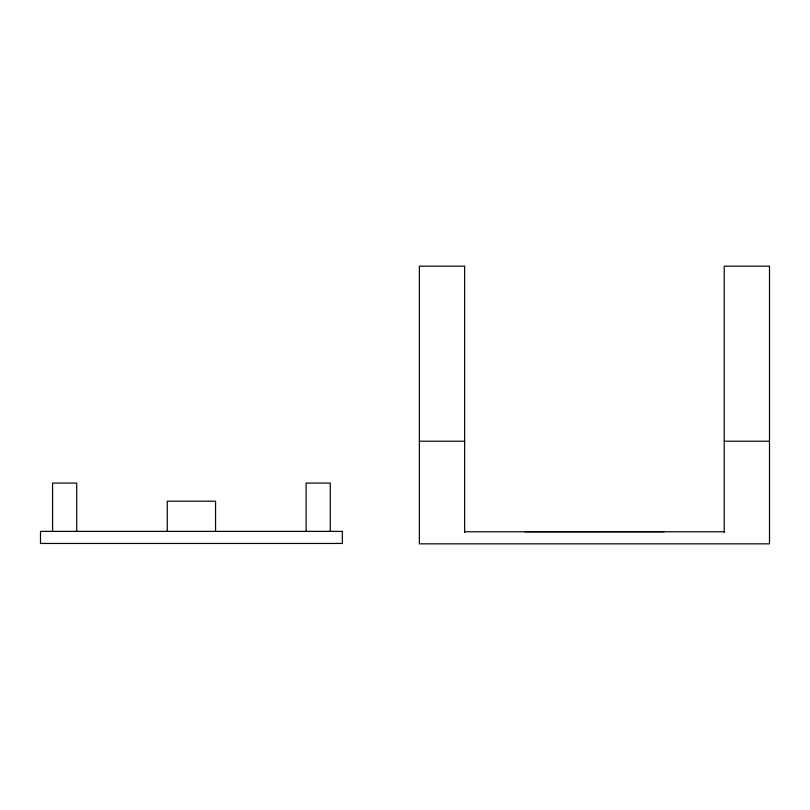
<?xml version="1.0" encoding="UTF-8"?>
<svg xmlns="http://www.w3.org/2000/svg" width="810" height="810" viewBox="0 0 810 810"><rect width="100%" height="100%" fill="white"/><g stroke="black" fill="none" stroke-linecap="round" stroke-linejoin="round"><path stroke-width="1.21" d="M419.367 441.217L464.636 441.217M724.221 441.217L769.5 441.217M663.856 531.745L525.012 531.755M464.636 531.775L724.221 531.775M724.221 532.484L724.221 266.156L769.5 266.156L769.5 543.844L419.367 543.844L419.367 266.156L464.636 266.156L464.636 532.484M330.267 531.38L330.267 483.084L306.119 483.084L306.119 531.38M215.571 531.38L215.571 501.198L167.275 501.198L167.275 531.38M76.717 531.38L76.717 483.084L52.569 483.084L52.569 531.38M342.336 531.38L40.5 531.38L40.5 543.459L342.336 543.459L342.336 531.38"/></g></svg>
